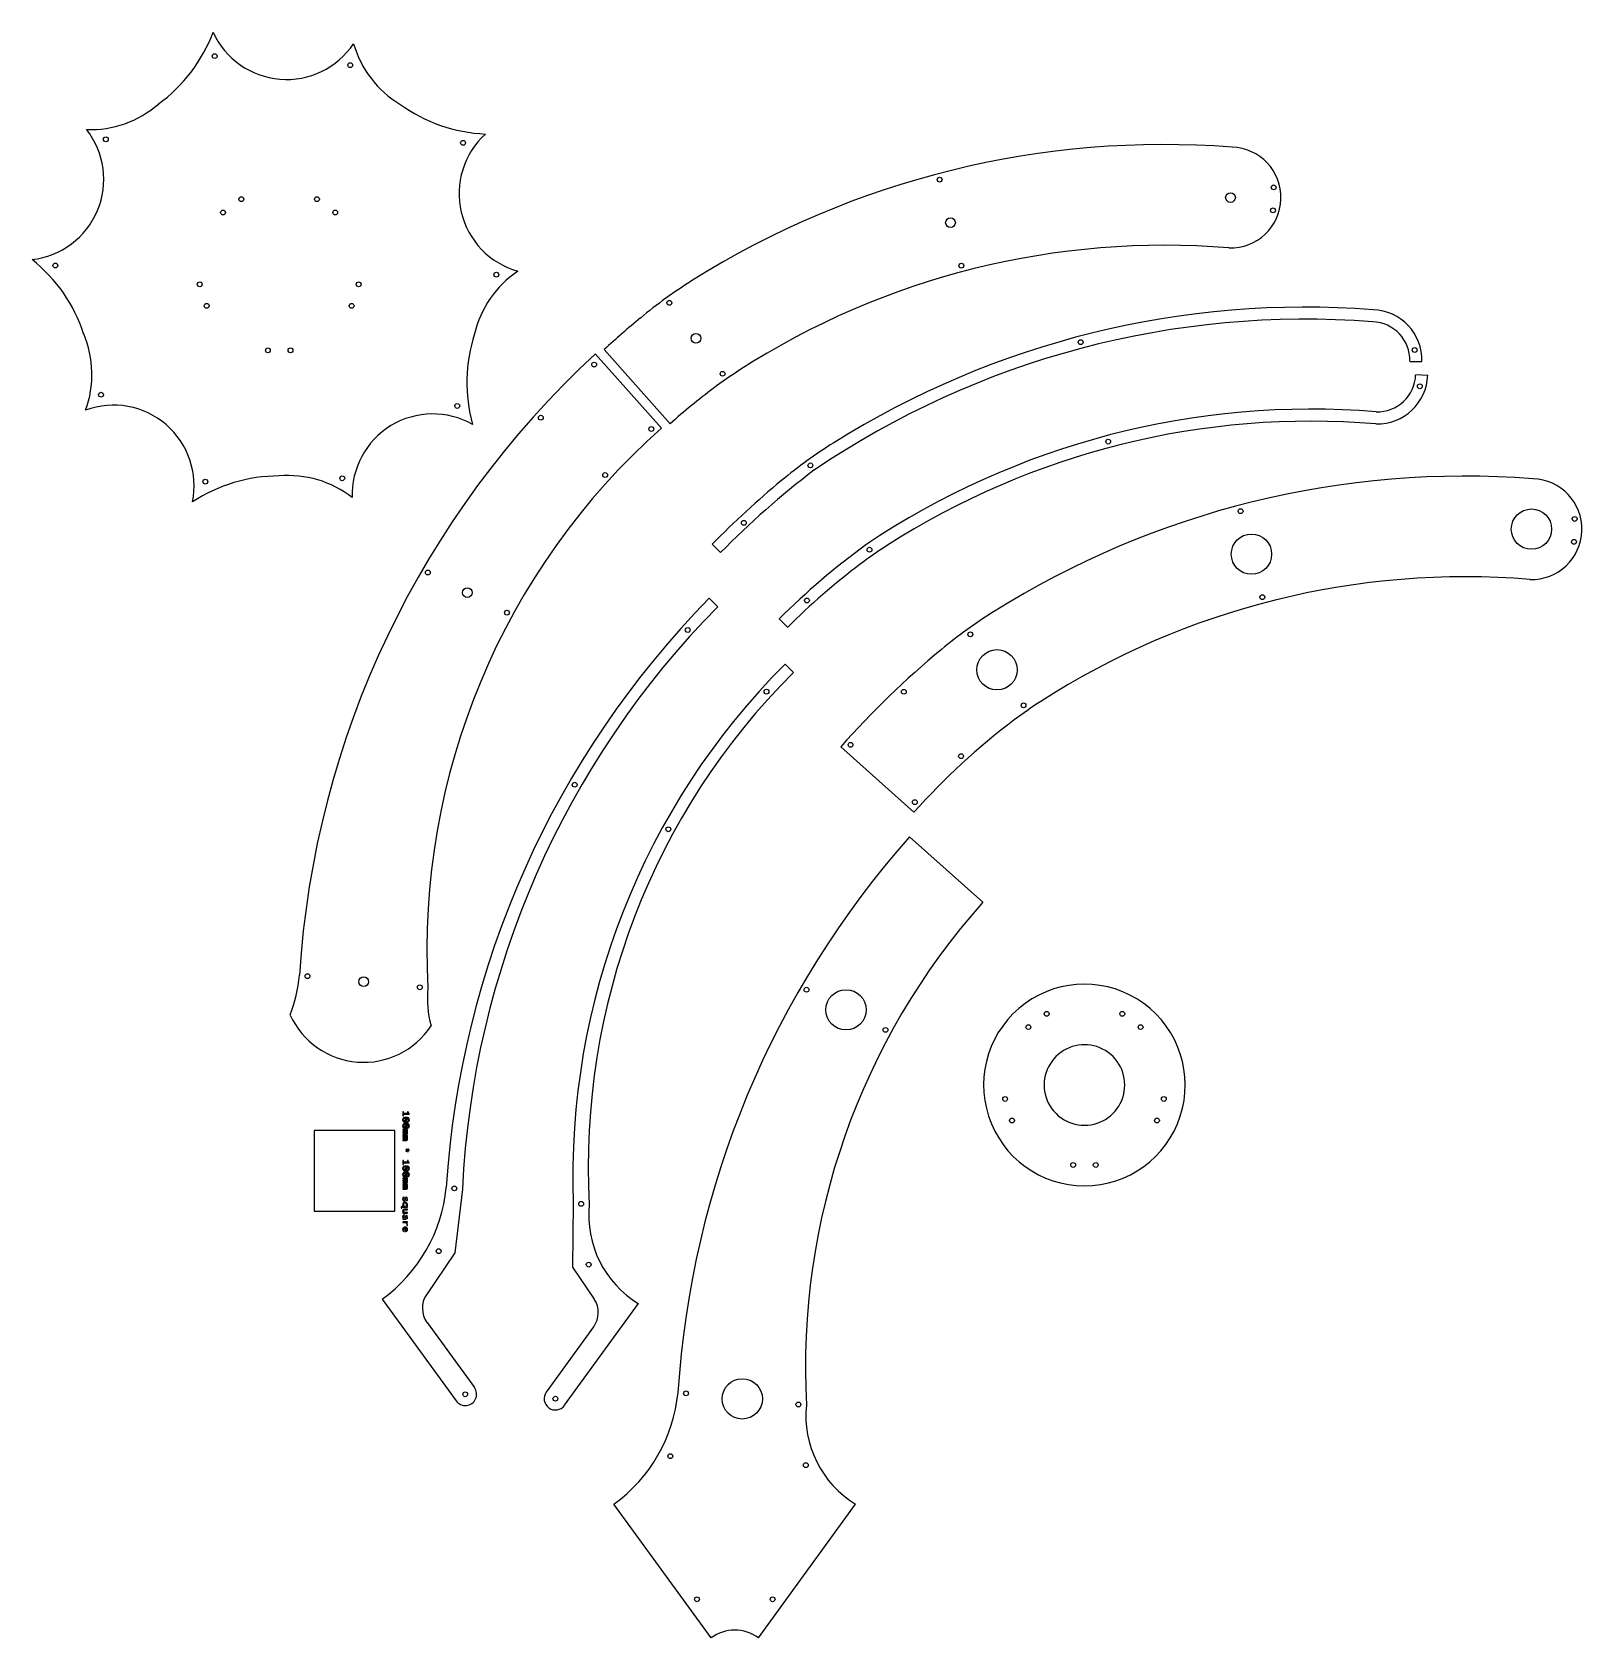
# Model space of a CAD drawing. Header units: millimetres. Extents: x -398 to 1523, y -459 to 1532.
import ezdxf

# ---------------------------------------------------------------- set-up
doc = ezdxf.new("R2010")
doc.units = ezdxf.units.MM
for name, color, linetype in [('Rectangle', 7, 'CONTINUOUS'), ('Shape2DView', 7, 'CONTINUOUS'), ('Shape2DView001', 7, 'CONTINUOUS'), ('Shape2DView002', 7, 'CONTINUOUS'), ('Shape2DView003', 7, 'CONTINUOUS'), ('Shape2DView004', 7, 'CONTINUOUS'), ('Shape2DView005', 7, 'CONTINUOUS'), ('Shape2DView006', 7, 'CONTINUOUS'), ('Shape2DView007', 7, 'CONTINUOUS'), ('Shape2DView008', 7, 'CONTINUOUS'), ('Shape2DView009', 7, 'CONTINUOUS'), ('ShapeString', 7, 'CONTINUOUS')]:
    doc.layers.add(name, color=color, linetype=linetype)

msp = doc.modelspace()

# ---------------------------------------------------------------- linework, layer by layer
at = {"layer": 'Rectangle'}
for p, q in [((51.5, 170.2), (-48.5, 170.2)), ((-48.5, 170.2), (-48.5, 70.2)), ((51.5, 70.2), (51.5, 170.2)), ((-48.5, 70.2), (51.5, 70.2))]:
    msp.add_line(p, q, dxfattribs=at)
at = {"layer": 'Shape2DView'}
for centre in [(-171.9, 1502.5), (-3.8, 1491.3), (-306.8, 1399.3), (136.1, 1394.9), (-138.8, 1325.1), (-45.1, 1325.1), (-161.5, 1308.6), (-22.4, 1308.6), (-369.4, 1242.9), (177.4, 1231.5), (-190.4, 1219.5), (6.6, 1219.5), (-181.8, 1192.8), (-2.1, 1192.8), (-105.9, 1137.7), (-77.9, 1137.7), (-312.9, 1082.6), (128.9, 1068.7), (-183.5, 974.8), (-13.7, 979)]:
    msp.add_circle(centre, 3, dxfattribs=at)
for centre, radius, start, end in [((-356.4, 1600.7), 195, -54, -20.5476), ((-82.7, 1573.5), 100, -155.5948, -33.8304), ((124.4, 1553.5), 129.1, -163.9807, -121.0452), ((-326.3, 1540.4), 129.1, -91.9807, -49.0452), ((172.5, 1600.7), 195, -126, -92.5476), ((-409.4, 1349.6), 100, -83.5948, 38.1696), ((231.2, 1332), 100, 132.4052, -105.8304), ((-519.8, 1097.7), 195, 18, 51.4524), ((276.2, 1128.8), 129.1, 124.0193, 166.9548), ((-453.2, 1107.6), 129.1, -19.9807, 22.9548), ((335.9, 1097.7), 195, 162, -164.5476), ((-297.4, 969.7), 100, -11.5948, 110.1696), ((98.6, 958.8), 100, 60.4052, -177.8304), ((-91.9, 786.9), 195, 90, 123.4524), ((-80.8, 853.3), 129.1, 52.0193, 94.9548)]:
    msp.add_arc(centre, radius, start, end, dxfattribs=at)
at = {"layer": 'Shape2DView001'}
msp.add_line((300.4, 1133.1), (382, 1041.2), dxfattribs=at)
for centre, radius in [((298.7, 1120), 3), ((232.6, 1054.1), 3), ((369.6, 1040.1), 3), ((312.3, 983), 3), ((92.4, 862.2), 3), ((141.5, 837.3), 6), ((190.5, 812.4), 3), ((-56.8, 361.7), 3), ((12.8, 354.8), 6), ((82.5, 347.9), 3)]:
    msp.add_circle(centre, radius, dxfattribs=at)
for centre, radius, start, end in [((1076.7, 290.5), 1145.8, 132.6557, 176.3835), ((957.1, 393.8), 865.9, 131.6168, -176.8979), ((-260.8, 382), 195, -20.5476, -5.66), ((220.9, 334.2), 129.1, 174.34, -164.6134), ((12.8, 354.8), 100, -155.5948, -33.2729)]:
    msp.add_arc(centre, radius, start, end, dxfattribs=at)
at = {"layer": 'Shape2DView002'}
msp.add_line((311.2, 1138.5), (392.8, 1046.6), dxfattribs=at)
for centre, radius in [((727, 1349.3), 3), ((1141.2, 1339.7), 3), ((1087.7, 1327.1), 6), ((1140.4, 1311.2), 3), ((740.5, 1295.9), 6), ((754, 1242.6), 3), ((391.9, 1196.6), 3), ((424.9, 1152.6), 6), ((457.9, 1108.6), 3)]:
    msp.add_circle(centre, radius, dxfattribs=at)
for centre, radius, start, end in [((1005.1, 293.6), 1099.2, 85.593, 122.1125), ((1087.7, 1327.1), 62.5, -91.7199, 88.2799), ((1005.4, 294.7), 973.2, 85.2624, 122.7331), ((742.9, 711.3), 606, 122.1125, 129.6748), ((1087.5, 295.9), 1145.8, 129.6748, 132.6557), ((767.4, 665), 533, 122.7331, 127.0308), ((967.9, 399.2), 865.9, 127.0308, 131.6168)]:
    msp.add_arc(centre, radius, start, end, dxfattribs=at)
at = {"layer": 'Shape2DView003'}
for p, q in [((535.3, 748.7), (545.7, 738.3)), ((272.7, 80.3), (271.9, 0.9)), ((271.9, 0.9), (298.6, -38.7)), ((261.9, -170.5), (353.5, -44.4)), ((298, -73.1), (239.3, -154))]:
    msp.add_line(p, q, dxfattribs=at)
for centre in [(512.4, 714.4), (390.6, 543.8), (282.6, 79.3), (291.9, 4), (250.6, -162.3)]:
    msp.add_circle(centre, 3, dxfattribs=at)
for centre, radius, start, end in [((1172.4, 112.5), 900.3, 135.0419, -177.9487), ((1157.2, 125.2), 865.9, 134.9269, -176.8979), ((421, 65.6), 129.1, 174.34, -121.5249), ((273.8, -55.5), 30, -36, 34), ((250.6, -162.3), 14, 144.0002, -36.0002)]:
    msp.add_arc(centre, radius, start, end, dxfattribs=at)
at = {"layer": 'Shape2DView004'}
for p, q in [((441.4, 830.2), (451.8, 819.8)), ((135.2, 97.5), (125.8, 18.6)), ((125.8, 18.6), (90.8, -33.3)), ((35.9, -39), (127.5, -165.1)), ((91.4, -67.7), (150.1, -148.6))]:
    msp.add_line(p, q, dxfattribs=at)
for centre in [(414.7, 790.9), (274.5, 599), (125.3, 98.5), (105.8, 20.6), (138.8, -156.8)]:
    msp.add_circle(centre, 3, dxfattribs=at)
for centre, radius, start, end in [((1258.8, 27.2), 1145.8, 135.5111, 176.3835), ((1238, 44.7), 1104, 135.4073, 177.2569), ((-78.7, 118.8), 195, -54, -5.66), ((115.6, -50.1), 30, 146, -144), ((138.8, -156.8), 14, -144.0002, 36.0002)]:
    msp.add_arc(centre, radius, start, end, dxfattribs=at)
at = {"layer": 'Shape2DView005'}
for p, q in [((1317.3, 1107.5), (1332.3, 1107)), ((528.1, 804.6), (538.5, 794.2))]:
    msp.add_line(p, q, dxfattribs=at)
for centre in [(1322.5, 1093.1), (936.1, 1024.5), (640, 890.4), (562.5, 827.4)]:
    msp.add_circle(centre, 3, dxfattribs=at)
for centre, radius, start, end in [((1269.8, 1108.9), 62.5, -91.72, -1.72), ((1269.8, 1108.9), 47.5, -91.72, -1.72), ((1187.6, 74.9), 989.8, 85.3226, 123.9064), ((1187.5, 76.6), 973.2, 85.2624, 122.7331), ((1165.2, 168.4), 900.3, 126.0413, 135.0419), ((949.5, 446.9), 533, 122.7331, 127.0308), ((1150, 181.1), 865.9, 127.0308, 134.9269)]:
    msp.add_arc(centre, radius, start, end, dxfattribs=at)
at = {"layer": 'Shape2DView006'}
for p, q in [((689.8, 534.3), (780.6, 453.2)), ((443.6, -458.9), (323.2, -293.1)), ((502.4, -458.9), (622.8, -293.1))]:
    msp.add_line(p, q, dxfattribs=at)
for centre, radius in [((561.9, 344.8), 3), ((610.9, 319.9), 25), ((659.9, 295), 3), ((482.3, -162.5), 25), ((412.6, -155.6), 3), ((551.9, -169.4), 3), ((393.1, -233.5), 3), ((561.2, -244.7), 3), ((426.2, -411), 3), ((519.9, -411), 3)]:
    msp.add_circle(centre, radius, dxfattribs=at)
for centre, radius, start, end in [((1546.1, -226.9), 1145.8, 138.3657, 176.3835), ((1426.5, -123.5), 865.9, 138.2371, -176.8979), ((208.6, -135.4), 195, -54, -5.66), ((690.3, -183.1), 129.1, 174.34, -121.5249), ((473, -499.3), 50, 54, 126)]:
    msp.add_arc(centre, radius, start, end, dxfattribs=at)
at = {"layer": 'Shape2DView007'}
msp.add_line((604.4, 646), (695.2, 564.9), dxfattribs=at)
for centre, radius in [((1100.2, 938.2), 3), ((1460.9, 916), 25), ((1514.4, 928.6), 3), ((1113.7, 884.9), 25), ((1513.6, 900.2), 3), ((1127.2, 831.6), 3), ((765.1, 785.5), 3), ((798.1, 741.5), 25), ((682.7, 714.3), 3), ((831.1, 697.5), 3), ((616.6, 648.5), 3), ((753.6, 634.5), 3), ((696.3, 577.4), 3)]:
    msp.add_circle(centre, radius, dxfattribs=at)
for centre, radius, start, end in [((1378.3, -117.5), 1099.2, 85.593, 122.1125), ((1460.9, 916), 62.5, -91.72, 88.28), ((1378.6, -116.3), 973.2, 85.2624, 122.7331), ((1116.1, 300.3), 606, 122.1125, 129.6748), ((1460.7, -115.2), 1145.8, 129.6748, 138.3657), ((1140.6, 253.9), 533, 122.7331, 127.0308), ((1341.1, -11.8), 865.9, 127.0308, 138.2371)]:
    msp.add_arc(centre, radius, start, end, dxfattribs=at)
at = {"layer": 'Shape2DView008'}
for centre in [(837.1, 298.5), (859.8, 315), (953.5, 315), (976.2, 298.5), (808.2, 209.4), (1005.1, 209.4), (816.8, 182.7), (996.5, 182.7), (892.6, 127.6), (920.6, 127.6)]:
    msp.add_circle(centre, 3, dxfattribs=at)
for radius, start, end in [(125, 54, 126), (125, 126, -162), (125, -18, 54), (50, 126, -162), (50, 54, 126), (50, -18, 54), (50, -162, -90), (50, -90, -18), (125, -162, -90), (125, -90, -18)]:
    msp.add_arc((906.6, 226.7), radius, start, end, dxfattribs=at)
at = {"layer": 'Shape2DView009'}
for p, q in [((1310, 1124), (1325, 1123.6)), ((445, 897.2), (455.4, 886.8))]:
    msp.add_line(p, q, dxfattribs=at)
for centre in [(901.9, 1147.7), (1316.1, 1138.1), (566.8, 995), (484.3, 923.8)]:
    msp.add_circle(centre, 3, dxfattribs=at)
for centre, radius, start, end in [((1179.9, 93.5), 1082.7, 85.5442, 124.2001), ((1180, 92), 1099.2, 85.593, 122.1125), ((1262.6, 1125.5), 62.5, -1.72, 88.28), ((1262.6, 1125.5), 47.5, -1.72, 88.28), ((917.8, 509.7), 606, 122.1125, 129.6748), ((1262.4, 94.3), 1145.8, 129.6748, 135.5111), ((1241.5, 111.8), 1104, 127.3829, 135.4073)]:
    msp.add_arc(centre, radius, start, end, dxfattribs=at)
at = {"layer": 'ShapeString'}
for p, q in [((61.3, 193.5), (61.3, 188.6)), ((62.2, 193.5), (61.3, 193.5)), ((61.3, 188.6), (62.2, 188.6)), ((62.2, 191.4), (62.2, 193.5)), ((67.4, 191.4), (62.2, 191.4)), ((62.2, 190.4), (69.3, 190.4)), ((62.2, 188.6), (62.2, 190.4)), ((67.3, 185.3), (62.6, 182.1)), ((63.3, 181.8), (68, 185)), ((67.4, 193.5), (67.4, 191.4)), ((68.2, 193.5), (67.4, 193.5)), ((69.3, 190.4), (69.3, 191.2)), ((61.3, 171.5), (61.3, 170.6)), ((67.2, 171.5), (61.3, 171.5)), ((61.3, 170.6), (65.2, 170.6)), ((61.3, 168.9), (61.3, 168)), ((65.5, 168.9), (61.3, 168.9)), ((61.3, 168), (65.2, 168)), ((61.3, 166.3), (61.3, 165.4)), ((65.5, 166.3), (61.3, 166.3)), ((61.3, 165.4), (65.8, 165.4)), ((61.3, 163.9), (61.3, 163)), ((67.2, 163.9), (61.3, 163.9)), ((61.3, 163), (65.2, 163)), ((61.3, 161.3), (61.3, 160.4)), ((65.5, 161.3), (61.3, 161.3)), ((61.3, 160.4), (65.2, 160.4)), ((67.3, 177.8), (62.6, 174.6)), ((63.3, 174.2), (68, 177.4)), ((66.6, 170.6), (67.2, 170.7)), ((66.6, 163.1), (67.2, 163.2)), ((67.2, 170.7), (67.2, 171.5)), ((67.2, 163.2), (67.2, 163.9)), ((61.3, 158.8), (61.3, 157.8)), ((65.5, 158.8), (61.3, 158.8)), ((61.3, 157.8), (65.8, 157.8)), ((65.6, 147.3), (65.2, 146.7)), ((65.2, 146.7), (66.6, 145.8)), ((66.6, 145.8), (65.2, 144.8)), ((65.2, 144.8), (65.6, 144.2)), ((67, 146.3), (65.6, 147.3)), ((65.6, 144.2), (67, 145.2)), ((67.5, 147.9), (67, 146.3)), ((67, 145.2), (67.5, 143.7)), ((68.1, 147.7), (67.5, 147.9)), ((67.5, 143.7), (68.1, 143.9)), ((67.6, 146.1), (68.1, 147.7)), ((69.3, 146.1), (67.6, 146.1)), ((67.6, 145.4), (69.3, 145.4)), ((68.1, 143.9), (67.6, 145.4)), ((69.3, 145.4), (69.3, 146.1)), ((61.3, 133.1), (61.3, 128.2)), ((62.2, 133.1), (61.3, 133.1)), ((61.3, 128.2), (62.2, 128.2)), ((62.2, 131), (62.2, 133.1)), ((67.4, 131), (62.2, 131)), ((62.2, 130), (69.3, 130)), ((62.2, 128.2), (62.2, 130)), ((67.3, 124.9), (62.6, 121.7)), ((63.3, 121.3), (68, 124.6)), ((67.4, 133.1), (67.4, 131)), ((68.2, 133.1), (67.4, 133.1)), ((69.3, 130), (69.3, 130.7)), ((61.3, 111.1), (61.3, 110.2)), ((67.2, 111.1), (61.3, 111.1)), ((61.3, 110.2), (65.2, 110.2)), ((61.3, 108.5), (61.3, 107.6)), ((65.5, 108.5), (61.3, 108.5)), ((61.3, 107.6), (65.2, 107.6)), ((61.3, 105.9), (61.3, 105)), ((65.5, 105.9), (61.3, 105.9)), ((61.3, 105), (65.8, 105)), ((61.3, 103.5), (61.3, 102.6)), ((67.2, 103.5), (61.3, 103.5)), ((61.3, 102.6), (65.2, 102.6)), ((61.3, 100.9), (61.3, 100)), ((65.5, 100.9), (61.3, 100.9)), ((61.3, 100), (65.2, 100)), ((67.3, 117.4), (62.6, 114.2)), ((63.3, 113.8), (68, 117)), ((66.6, 110.2), (67.2, 110.3)), ((66.6, 102.7), (67.2, 102.8)), ((67.2, 110.3), (67.2, 111.1)), ((67.2, 102.8), (67.2, 103.5)), ((61.3, 98.3), (61.3, 97.4)), ((65.5, 98.3), (61.3, 98.3)), ((61.3, 97.4), (65.8, 97.4)), ((63, 87.1), (62.7, 88)), ((64.1, 86), (63.9, 85.1)), ((64.7, 84.8), (64.9, 85.8)), ((65.8, 83.9), (66.1, 83)), ((59.4, 74.1), (60.3, 74.1)), ((62.3, 76.2), (60.8, 76.2)), ((61, 75.2), (67.2, 75.2)), ((62.2, 68.8), (61.3, 68.6)), ((61.3, 68.6), (61.3, 67.8)), ((61.3, 67.8), (67.2, 67.8)), ((62.2, 61.3), (61.3, 61.1)), ((61.3, 61.1), (61.3, 60.2)), ((67.2, 72.8), (63.4, 72.8)), ((63.6, 60.4), (65, 60.4)), ((63.7, 71.8), (67.2, 71.8)), ((64.3, 61.4), (63.7, 61.4)), ((67.2, 68.8), (64, 68.8)), ((65.1, 61.4), (65, 61.4)), ((65.9, 65.2), (65.7, 64.3)), ((67.2, 76), (66.2, 76.2)), ((67.2, 75.2), (67.2, 76)), ((67.2, 71.8), (67.2, 72.8)), ((67.2, 67.8), (67.2, 68.8)), ((61.3, 57.2), (61.3, 56.2)), ((67.2, 57.2), (61.3, 57.2)), ((61.3, 56.2), (63.8, 56.2)), ((62.3, 45.1), (62.7, 46)), ((64.1, 49.5), (64.1, 44.7)), ((64.8, 45.7), (64.8, 49.5)), ((65.9, 56.2), (67.2, 56.4)), ((66.2, 52.5), (67.2, 52.5)), ((67.2, 56.4), (67.2, 57.2))]:
    msp.add_line(p, q, dxfattribs=at)
for points, degree in [([(65.3, 186.7), (62.6, 186.7), (61.2, 185.5), (61.2, 183.5)], 3), ([(61.2, 183.5), (61.2, 181.6), (62.6, 180.4), (65.3, 180.4)], 3), ([(62, 183.5), (62, 184.8), (62.9, 185.7), (65.3, 185.7)], 3), ([(62.6, 182.1), (62.2, 182.5), (62, 183), (62, 183.5)], 3), ([(65.3, 181.4), (64.5, 181.4), (63.8, 181.5), (63.3, 181.8)], 3), ([(69.5, 183.5), (69.5, 185.5), (68, 186.7), (65.3, 186.7)], 3), ([(65.3, 185.7), (66.6, 185.7), (67.3, 185.3)], 2), ([(65.3, 180.4), (68, 180.4), (69.5, 181.6), (69.5, 183.5)], 3), ([(68.6, 183.5), (68.6, 182.2), (67.5, 181.4), (65.3, 181.4)], 3), ([(68, 185), (68.4, 184.6), (68.6, 184.1), (68.6, 183.5)], 3), ([(69.3, 191.2), (68.3, 191.5), (68.2, 192.2), (68.2, 193.5)], 3), ([(65.3, 179.1), (62.6, 179.1), (61.2, 178), (61.2, 176)], 3), ([(61.2, 176), (61.2, 174), (62.6, 172.9), (65.3, 172.9)], 3), ([(62, 176), (62, 177.2), (62.9, 178.1), (65.3, 178.1)], 3), ([(62.6, 174.6), (62.2, 174.9), (62, 175.4), (62, 176)], 3), ([(65.3, 173.9), (64.5, 173.9), (63.8, 174), (63.3, 174.2)], 3), ([(65.2, 170.6), (66.1, 170.6), (66.5, 170.2), (66.5, 169.6)], 3), ([(65.2, 168), (66.1, 168), (66.5, 167.6), (66.5, 167.1)], 3), ([(65.2, 163), (66.1, 163), (66.5, 162.6), (66.5, 162.1)], 3), ([(65.2, 160.4), (66.1, 160.4), (66.5, 160), (66.5, 159.5)], 3), ([(69.5, 176), (69.5, 178), (68, 179.1), (65.3, 179.1)], 3), ([(65.3, 178.1), (66.6, 178.1), (67.3, 177.8)], 2), ([(65.3, 172.9), (68, 172.9), (69.5, 174), (69.5, 176)], 3), ([(68.6, 176), (68.6, 174.7), (67.5, 173.9), (65.3, 173.9)], 3), ([(66.5, 169.6), (66.5, 169.1), (66.1, 168.9), (65.5, 168.9)], 3), ([(66.5, 167.1), (66.5, 166.5), (66.1, 166.3), (65.5, 166.3)], 3), ([(66.5, 162.1), (66.5, 161.5), (66.1, 161.3), (65.5, 161.3)], 3), ([(66.5, 159.5), (66.5, 159), (66.1, 158.8), (65.5, 158.8)], 3), ([(65.8, 165.4), (66.7, 165.4), (67.4, 165.8), (67.4, 166.8)], 3), ([(67.4, 169.3), (67.4, 170), (67, 170.4), (66.6, 170.6)], 3), ([(66.6, 168.1), (67.1, 168.3), (67.4, 168.7), (67.4, 169.3)], 3), ([(67.4, 166.8), (67.4, 167.5), (67, 167.9), (66.6, 168.1)], 3), ([(67.4, 161.8), (67.4, 162.4), (67, 162.9), (66.6, 163.1)], 3), ([(66.6, 160.6), (67.1, 160.8), (67.4, 161.1), (67.4, 161.8)], 3), ([(67.4, 159.2), (67.4, 159.9), (67, 160.4), (66.6, 160.6)], 3), ([(68, 177.4), (68.4, 177.1), (68.6, 176.6), (68.6, 176)], 3), ([(65.8, 157.8), (66.7, 157.8), (67.4, 158.3), (67.4, 159.2)], 3), ([(65.3, 126.3), (62.6, 126.3), (61.2, 125.1), (61.2, 123.1)], 3), ([(61.2, 123.1), (61.2, 121.2), (62.6, 120), (65.3, 120)], 3), ([(62, 123.1), (62, 124.4), (62.9, 125.3), (65.3, 125.3)], 3), ([(62.6, 121.7), (62.2, 122.1), (62, 122.6), (62, 123.1)], 3), ([(65.3, 121), (64.5, 121), (63.8, 121.1), (63.3, 121.3)], 3), ([(69.5, 123.1), (69.5, 125.1), (68, 126.3), (65.3, 126.3)], 3), ([(65.3, 125.3), (66.6, 125.3), (67.3, 124.9)], 2), ([(65.3, 120), (68, 120), (69.5, 121.2), (69.5, 123.1)], 3), ([(68.6, 123.1), (68.6, 121.8), (67.5, 121), (65.3, 121)], 3), ([(68, 124.6), (68.4, 124.2), (68.6, 123.7), (68.6, 123.1)], 3), ([(69.3, 130.7), (68.3, 131.1), (68.2, 131.7), (68.2, 133.1)], 3), ([(65.3, 118.7), (62.6, 118.7), (61.2, 117.5), (61.2, 115.6)], 3), ([(61.2, 115.6), (61.2, 113.6), (62.6, 112.4), (65.3, 112.4)], 3), ([(62, 115.6), (62, 116.8), (62.9, 117.7), (65.3, 117.7)], 3), ([(62.6, 114.2), (62.2, 114.5), (62, 115), (62, 115.6)], 3), ([(65.3, 113.5), (64.5, 113.5), (63.8, 113.6), (63.3, 113.8)], 3), ([(65.2, 110.2), (66.1, 110.2), (66.5, 109.8), (66.5, 109.2)], 3), ([(65.2, 107.6), (66.1, 107.6), (66.5, 107.2), (66.5, 106.6)], 3), ([(65.2, 102.6), (66.1, 102.6), (66.5, 102.2), (66.5, 101.7)], 3), ([(65.2, 100), (66.1, 100), (66.5, 99.6), (66.5, 99.1)], 3), ([(69.5, 115.6), (69.5, 117.5), (68, 118.7), (65.3, 118.7)], 3), ([(65.3, 117.7), (66.6, 117.7), (67.3, 117.4)], 2), ([(65.3, 112.4), (68, 112.4), (69.5, 113.6), (69.5, 115.6)], 3), ([(68.6, 115.6), (68.6, 114.3), (67.5, 113.5), (65.3, 113.5)], 3), ([(66.5, 109.2), (66.5, 108.7), (66.1, 108.5), (65.5, 108.5)], 3), ([(66.5, 106.6), (66.5, 106.1), (66.1, 105.9), (65.5, 105.9)], 3), ([(66.5, 101.7), (66.5, 101.1), (66.1, 100.9), (65.5, 100.9)], 3), ([(65.8, 105), (66.7, 105), (67.4, 105.4), (67.4, 106.4)], 3), ([(67.4, 108.9), (67.4, 109.6), (67, 110), (66.6, 110.2)], 3), ([(66.6, 107.7), (67.1, 107.9), (67.4, 108.3), (67.4, 108.9)], 3), ([(67.4, 106.4), (67.4, 107), (67, 107.5), (66.6, 107.7)], 3), ([(67.4, 101.4), (67.4, 102), (67, 102.4), (66.6, 102.7)], 3), ([(66.6, 100.1), (67.1, 100.3), (67.4, 100.7), (67.4, 101.4)], 3), ([(67.4, 98.8), (67.4, 99.5), (67, 99.9), (66.6, 100.1)], 3), ([(68, 117), (68.4, 116.6), (68.6, 116.2), (68.6, 115.6)], 3), ([(62.7, 88), (61.6, 87.6), (61.2, 86.5), (61.2, 85.3)], 3), ([(61.2, 85.3), (61.2, 83.9), (61.8, 82.8), (63, 82.8)], 3), ([(64.3, 81), (62.3, 81), (61.2, 79.9), (61.2, 78.3)], 3), ([(62, 85.3), (62, 86.2), (62.3, 86.9), (63, 87.1)], 3), ([(62.9, 83.7), (62.3, 83.7), (62, 84.3), (62, 85.3)], 3), ([(62, 78), (62, 79.2), (62.8, 79.9), (64.3, 79.9)], 3), ([(63.9, 85.1), (63.7, 84.2), (63.5, 83.7), (62.9, 83.7)], 3), ([(63, 82.8), (64, 82.8), (64.4, 83.4), (64.7, 84.8)], 3), ([(65.7, 87.8), (64.7, 87.8), (64.3, 87.1), (64.1, 86)], 3), ([(67.4, 78.3), (67.4, 79.9), (66.2, 81), (64.3, 81)], 3), ([(64.3, 79.9), (65.7, 79.9), (66.5, 79.2), (66.5, 78)], 3), ([(64.9, 85.8), (65, 86.4), (65.3, 86.8), (65.7, 86.8)], 3), ([(66.5, 99.1), (66.5, 98.6), (66.1, 98.3), (65.5, 98.3)], 3), ([(67.4, 85.4), (67.4, 86.7), (66.7, 87.8), (65.7, 87.8)], 3), ([(65.7, 86.8), (66.3, 86.8), (66.6, 86.2), (66.6, 85.4)], 3), ([(65.8, 97.4), (66.7, 97.4), (67.4, 97.9), (67.4, 98.8)], 3), ([(66.6, 85.4), (66.6, 84.7), (66.3, 84.1), (65.8, 83.9)], 3), ([(66.1, 83), (67, 83.3), (67.4, 84.3), (67.4, 85.4)], 3), ([(60.8, 76.2), (59.5, 76.2), (59.2, 75.6), (59.2, 74.9)], 3), ([(59.2, 74.9), (59.2, 74.5), (59.3, 74.3), (59.4, 74.1)], 3), ([(60.1, 74.6), (60.1, 75.1), (60.4, 75.2), (61, 75.2)], 3), ([(60.3, 74.1), (60.2, 74.2), (60.1, 74.4), (60.1, 74.6)], 3), ([(61.2, 78.3), (61.2, 77.4), (61.6, 76.6), (62.3, 76.2)], 3), ([(63.4, 72.8), (62.1, 72.8), (61.2, 72.2), (61.2, 70.7)], 3), ([(61.2, 70.7), (61.2, 69.7), (61.7, 69.1), (62.2, 68.8)], 3), ([(62.8, 65.6), (61.8, 65.6), (61.2, 64.7), (61.2, 63.5)], 3), ([(61.2, 63.5), (61.2, 62.3), (61.6, 61.6), (62.2, 61.3)], 3), ([(61.3, 60.2), (61.8, 60.3), (62.5, 60.4), (63.6, 60.4)], 3), ([(61.9, 63.2), (61.9, 64), (62.3, 64.5), (62.9, 64.5)], 3), ([(63.7, 61.4), (62.4, 61.4), (61.9, 62.2), (61.9, 63.2)], 3), ([(64.3, 76.2), (62.8, 76.2), (62, 76.9), (62, 78)], 3), ([(62, 70.4), (62, 71.5), (62.7, 71.8), (63.7, 71.8)], 3), ([(64, 68.8), (62.7, 68.8), (62, 69.5), (62, 70.4)], 3), ([(65, 61.4), (64.8, 64.2), (64.2, 65.6), (62.8, 65.6)], 3), ([(62.9, 64.5), (63.8, 64.5), (64.2, 63.5), (64.3, 61.4)], 3), ([(66.5, 78), (66.5, 77), (65.7, 76.2), (64.3, 76.2)], 3), ([(65, 60.4), (66.6, 60.4), (67.4, 61.2), (67.4, 62.8)], 3), ([(66.6, 62.8), (66.6, 61.8), (66.1, 61.4), (65.1, 61.4)], 3), ([(65.7, 64.3), (66.2, 64.1), (66.6, 63.6), (66.6, 62.8)], 3), ([(67.4, 62.8), (67.4, 64), (66.8, 64.9), (65.9, 65.2)], 3), ([(66.2, 76.2), (66.9, 76.6), (67.4, 77.4), (67.4, 78.3)], 3), ([(64.3, 50.5), (62.5, 50.5), (61.2, 49.4), (61.2, 47.5)], 3), ([(61.2, 47.5), (61.2, 46.3), (61.7, 45.5), (62.3, 45.1)], 3), ([(62, 47.5), (62, 48.4), (62.5, 49.4), (64.1, 49.5)], 3), ([(62.7, 46), (62.3, 46.3), (62, 46.7), (62, 47.5)], 3), ([(63.8, 56.2), (65.5, 56.2), (66.4, 55.1), (66.4, 53.7)], 3), ([(64.1, 44.7), (65.8, 44.6), (67.4, 45.7), (67.4, 47.6)], 3), ([(67.4, 47.6), (67.4, 49.2), (66.2, 50.5), (64.3, 50.5)], 3), ([(64.8, 49.5), (66.1, 49.3), (66.5, 48.4), (66.5, 47.5)], 3), ([(66.5, 47.5), (66.5, 46.4), (65.7, 45.8), (64.8, 45.7)], 3), ([(67.3, 53.5), (67.3, 54.6), (66.9, 55.6), (65.9, 56.2)], 3), ([(66.4, 53.7), (66.4, 53.3), (66.3, 52.9), (66.2, 52.5)], 3), ([(67.2, 52.5), (67.3, 52.8), (67.3, 53.2), (67.3, 53.5)], 3)]:
    msp.add_open_spline(points, degree=degree, dxfattribs=at)

doc.saveas('drawing.dxf')
